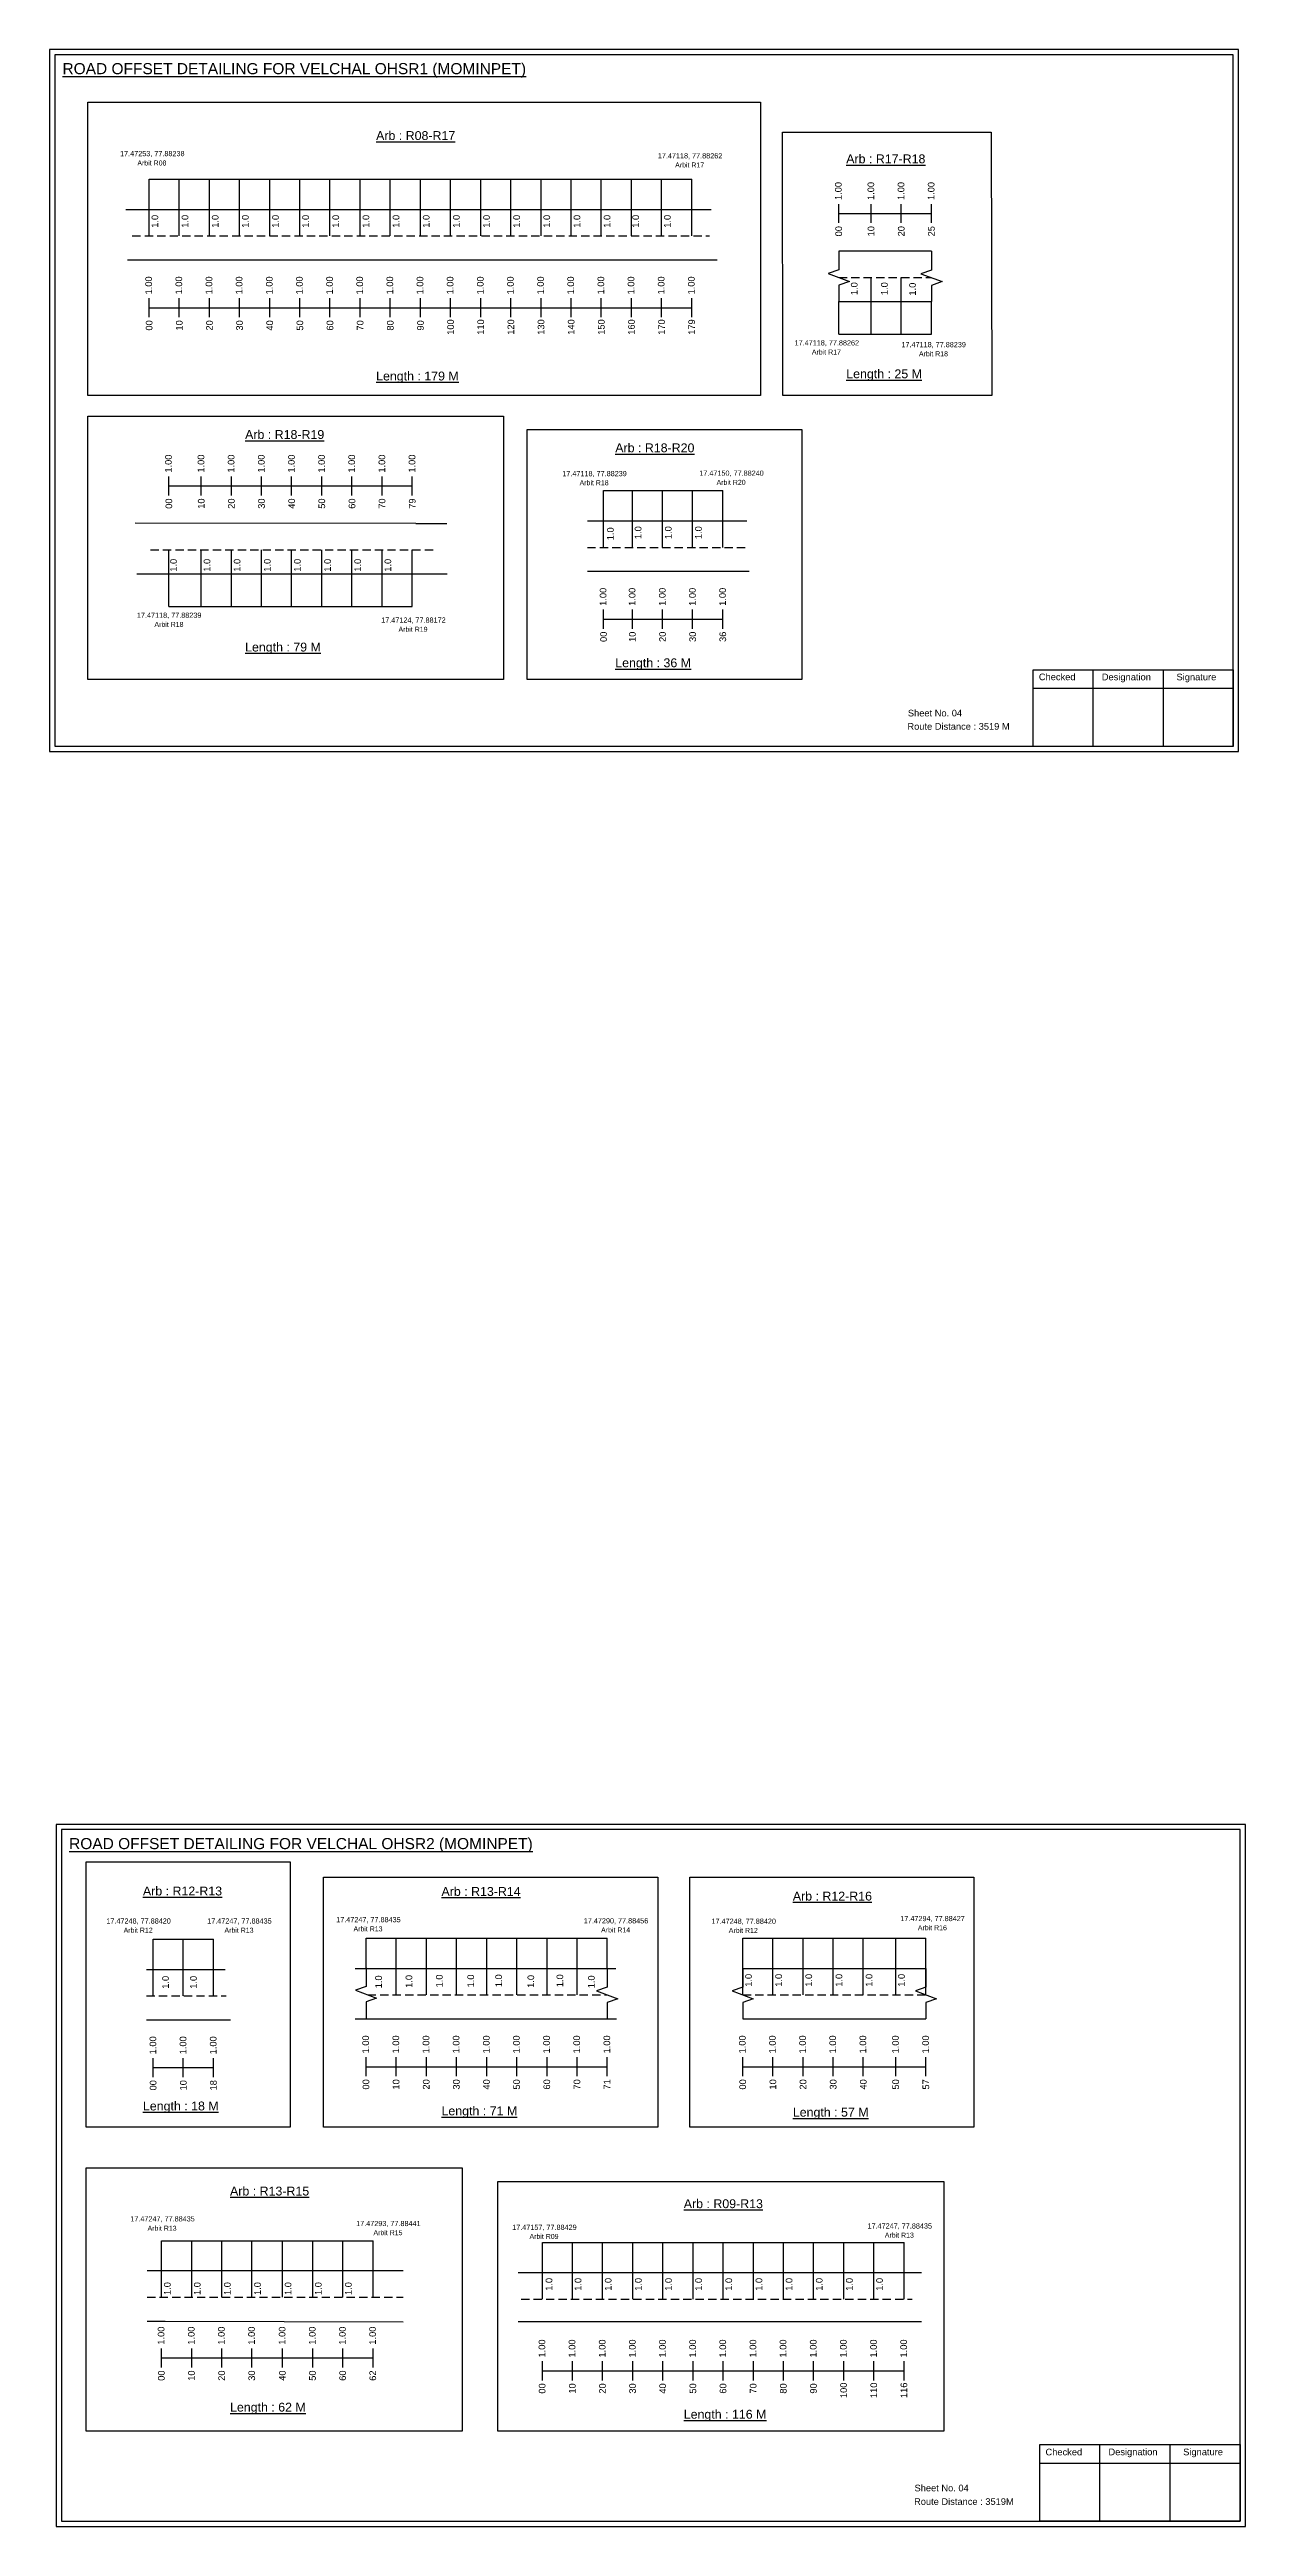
# Model space of a CAD drawing. Header units: inches. Extents: x 740 to 9019, y 644 to 1868.
# Drawn here: x 6480 to 7019, y 662 to 1780 of the extents above; entities that cross this region are included whole.
import ezdxf

# ---------------------------------------------------------------- set-up
doc = ezdxf.new("R2010")
doc.units = ezdxf.units.IN
doc.header["$MEASUREMENT"] = 0
doc.linetypes.add('DASHED2', pattern=[0.375, 0.25, -0.125])
doc.layers.add('PDF_Geometry', color=7, linetype='Continuous')
doc.layers.add('PDF_Text', color=5, linetype='Continuous')
doc.styles.add('PDF Arial', font='arial.ttf')
doc.styles.get("Standard").update_dxf_attribs({"font": 'arial.ttf'})

msp = doc.modelspace()

# ---------------------------------------------------------------- linework, layer by layer
for p, q in [((6524.9, 1696), (6524.9, 1721.6)), ((6538.5, 1696), (6538.5, 1721.6)), ((6552.1, 1696), (6552.1, 1721.6)), ((6565.7, 1696), (6565.7, 1721.6)), ((6579.3, 1696), (6579.3, 1721.6)), ((6592.9, 1696), (6592.9, 1721.6)), ((6606.5, 1696), (6606.5, 1721.6)), ((6620.1, 1696), (6620.1, 1721.6)), ((6633.7, 1696), (6633.7, 1721.6)), ((6647.3, 1696), (6647.3, 1721.6)), ((6660.9, 1696), (6660.9, 1721.6)), ((6674.5, 1696), (6674.5, 1721.6)), ((6688.1, 1696), (6688.1, 1721.6)), ((6701.7, 1696), (6701.7, 1721.6)), ((6715.3, 1696), (6715.3, 1721.6)), ((6728.9, 1696), (6728.9, 1721.6)), ((6742.5, 1696), (6742.5, 1721.6)), ((6756.1, 1696), (6756.1, 1721.6)), ((6769.7, 1696), (6769.7, 1721.6)), ((6514.4, 1707.9), (6778.4, 1707.9)), ((6877.8, 1689.1), (6836, 1689.1)), ((6515.1, 1685.2), (6781.1, 1685.2)), ((6850.6, 1651.7), (6850.6, 1677.3)), ((6864.2, 1651.7), (6864.2, 1677.3)), ((6836, 1666.5), (6861.6, 1666.5)), ((6836, 1651.7), (6836, 1666.5)), ((6861.6, 1666.5), (6877.8, 1666.5)), ((6877.8, 1651.7), (6877.8, 1666.5)), ((6729.9, 1555.5), (6729.9, 1581.1)), ((6742.9, 1555.5), (6742.9, 1581.1)), ((6756.5, 1555.5), (6756.5, 1581.1)), ((6770.1, 1555.5), (6770.1, 1581.1)), ((6783.7, 1555.5), (6783.7, 1581.1)), ((6645.2, 1566.2), (6518.6, 1566.4)), ((6645.2, 1566.2), (6659.2, 1566.2)), ((6722.6, 1567.4), (6794.6, 1567.4)), ((6533.8, 1528.8), (6533.8, 1554.3)), ((6548.4, 1528.8), (6548.4, 1554.3)), ((6562, 1528.8), (6562, 1554.3)), ((6575.6, 1528.8), (6575.6, 1554.3)), ((6589.2, 1528.8), (6589.2, 1554.3)), ((6602.8, 1528.8), (6602.8, 1554.3)), ((6616.4, 1528.8), (6616.4, 1554.3)), ((6630, 1528.8), (6630, 1554.3)), ((6643.6, 1528.8), (6643.6, 1554.3)), ((6519.3, 1543.5), (6645.2, 1543.5)), ((6645.2, 1543.5), (6659.4, 1543.5)), ((6722.6, 1544.7), (6795.6, 1544.7)), ((6622.8, 914.2), (6622.8, 927.9)), ((6636.4, 902.3), (6636.4, 927.9)), ((6650, 902.3), (6650, 927.9)), ((6663.6, 902.3), (6663.6, 927.9)), ((6677.2, 902.3), (6677.2, 927.9)), ((6690.8, 902.3), (6690.8, 927.9)), ((6704.4, 902.3), (6704.4, 927.9)), ((6718, 902.3), (6718, 927.9)), ((6731.6, 914.2), (6731.6, 927.9)), ((6792.7, 902.3), (6792.7, 927.9)), ((6806.3, 902.3), (6806.3, 927.9)), ((6819.9, 902.3), (6819.9, 927.9)), ((6833.5, 902.3), (6833.5, 927.9)), ((6847.1, 902.3), (6847.1, 927.9)), ((6861.7, 902.4), (6861.7, 927.9)), ((6875.3, 902.4), (6875.3, 927.9)), ((6526.7, 901.9), (6526.7, 927.5)), ((6540.3, 901.9), (6540.3, 927.5)), ((6553.9, 901.9), (6553.9, 927.5)), ((6523.7, 913.8), (6559.2, 913.8)), ((6617.8, 914.2), (6735.4, 914.3)), ((6792.7, 914.2), (6875.3, 914.2)), ((6523.7, 891.1), (6561.6, 891.1)), ((6617.9, 891.5), (6735.7, 891.5)), ((6792.7, 891.5), (6875.3, 891.5)), ((6530.5, 765.9), (6530.5, 791.4)), ((6544.1, 765.9), (6544.1, 791.4)), ((6557.7, 765.9), (6557.7, 791.4)), ((6571.3, 765.9), (6571.3, 791.4)), ((6585.1, 765.9), (6585.1, 791.4)), ((6598.7, 765.9), (6598.7, 791.4)), ((6612.3, 765.9), (6612.3, 791.4)), ((6625.9, 765.9), (6625.9, 791.4)), ((6702.3, 765.1), (6702.3, 790.6)), ((6715.9, 765.1), (6715.9, 790.6)), ((6729.5, 765.1), (6729.5, 790.6)), ((6743.1, 765.1), (6743.1, 790.6)), ((6756.7, 765.1), (6756.7, 790.6)), ((6770.3, 765.1), (6770.3, 790.6)), ((6783.9, 765.1), (6783.9, 790.6)), ((6797.5, 765.1), (6797.5, 790.6)), ((6811.1, 765.1), (6811.1, 790.6)), ((6824.7, 765.1), (6824.7, 790.6)), ((6838.3, 765.1), (6838.3, 790.6)), ((6851.9, 765.1), (6851.9, 790.6)), ((6865.5, 765.1), (6865.5, 790.6)), ((6639.5, 777.8), (6524, 777.8)), ((6691.4, 777), (6873.3, 777)), ((6524, 755.1), (6532.1, 755.1)), ((6532.1, 755.1), (6639.5, 754.8)), ((6873.3, 754.8), (6691.4, 754.8))]:
    msp.add_line(p, q)
at = {"color": 5}
for p, q in [((6524.9, 1721.6), (6769.7, 1721.6)), ((6836, 1651.7), (6877.8, 1651.7)), ((6729.9, 1581.1), (6783.7, 1581.1)), ((6533.8, 1528.8), (6643.6, 1528.8)), ((6622.8, 927.9), (6731.6, 927.9)), ((6792.7, 927.9), (6875.3, 927.9)), ((6526.7, 927.5), (6553.9, 927.5)), ((6530.5, 791.4), (6625.9, 791.4)), ((6702.3, 790.6), (6865.5, 790.6))]:
    msp.add_line(p, q, dxfattribs=at)
at = {"color": 217, "true_color": 0x93278f}
for p, q in [((6836, 1701.9), (6836, 1710.4)), ((6850.6, 1701.9), (6850.6, 1710.4)), ((6864.2, 1701.9), (6864.2, 1710.4)), ((6877.8, 1701.9), (6877.8, 1710.4)), ((6836, 1706.1), (6877.8, 1706.1)), ((6524.9, 1659.3), (6524.9, 1667.9)), ((6538.5, 1659.3), (6538.5, 1667.9)), ((6552.1, 1659.3), (6552.1, 1667.9)), ((6565.7, 1659.3), (6565.7, 1667.9)), ((6579.3, 1659.3), (6579.3, 1667.9)), ((6592.9, 1659.3), (6592.9, 1667.9)), ((6606.5, 1659.3), (6606.5, 1667.9)), ((6620.1, 1659.3), (6620.1, 1667.9)), ((6633.7, 1659.3), (6633.7, 1667.9)), ((6647.3, 1659.3), (6647.3, 1667.9)), ((6660.9, 1659.3), (6660.9, 1667.9)), ((6674.5, 1659.3), (6674.5, 1667.9)), ((6688.1, 1659.3), (6688.1, 1667.9)), ((6701.7, 1659.3), (6701.7, 1667.9)), ((6715.3, 1659.3), (6715.3, 1667.9)), ((6728.9, 1659.3), (6728.9, 1667.9)), ((6742.5, 1659.3), (6742.5, 1667.9)), ((6756.1, 1659.3), (6756.1, 1667.9)), ((6769.7, 1659.3), (6769.7, 1667.9)), ((6524.9, 1663.6), (6769.7, 1663.6)), ((6533.8, 1578.9), (6533.8, 1587.5)), ((6548.4, 1578.9), (6548.4, 1587.5)), ((6562, 1578.9), (6562, 1587.5)), ((6575.6, 1578.9), (6575.6, 1587.5)), ((6589.2, 1578.9), (6589.2, 1587.5)), ((6602.8, 1578.9), (6602.8, 1587.5)), ((6616.4, 1578.9), (6616.4, 1587.5)), ((6630, 1578.9), (6630, 1587.5)), ((6643.6, 1578.9), (6643.6, 1587.5)), ((6533.8, 1583.2), (6643.6, 1583.2)), ((6729.9, 1518.8), (6729.9, 1527.4)), ((6729.9, 1523.1), (6783.7, 1523.1)), ((6742.9, 1518.8), (6742.9, 1527.4)), ((6756.5, 1518.8), (6756.5, 1527.4)), ((6770.1, 1518.8), (6770.1, 1527.4)), ((6783.7, 1518.8), (6783.7, 1527.4)), ((6526.7, 865.2), (6526.7, 873.8)), ((6540.3, 865.2), (6540.3, 873.8)), ((6553.9, 865.2), (6553.9, 873.8)), ((6622.8, 865.7), (6622.8, 874.2)), ((6636.4, 865.7), (6636.4, 874.2)), ((6650, 865.7), (6650, 874.2)), ((6663.6, 865.7), (6663.6, 874.2)), ((6677.2, 865.7), (6677.2, 874.2)), ((6690.8, 865.7), (6690.8, 874.2)), ((6704.4, 865.7), (6704.4, 874.2)), ((6718, 865.7), (6718, 874.2)), ((6731.6, 865.7), (6731.6, 874.2)), ((6792.7, 865.7), (6792.7, 874.2)), ((6806.3, 865.7), (6806.3, 874.2)), ((6819.9, 865.7), (6819.9, 874.2)), ((6833.5, 865.7), (6833.5, 874.2)), ((6847.1, 865.7), (6847.1, 874.2)), ((6861.7, 865.7), (6861.7, 874.2)), ((6875.3, 865.7), (6875.3, 874.2)), ((6526.7, 869.5), (6553.9, 869.5)), ((6622.8, 869.9), (6731.6, 869.9)), ((6792.7, 869.9), (6875.3, 869.9)), ((6530.5, 734.2), (6530.5, 742.8)), ((6530.5, 738.5), (6625.9, 738.5)), ((6544.1, 734.2), (6544.1, 742.8)), ((6557.7, 734.2), (6557.7, 742.8)), ((6571.3, 734.2), (6571.3, 742.8)), ((6585.1, 734.2), (6585.1, 742.8)), ((6598.7, 734.2), (6598.7, 742.8)), ((6612.3, 734.2), (6612.3, 742.8)), ((6625.9, 734.2), (6625.9, 742.8)), ((6702.3, 728.4), (6702.3, 737)), ((6702.3, 732.7), (6865.5, 732.7)), ((6715.9, 728.4), (6715.9, 737)), ((6729.5, 728.4), (6729.5, 737)), ((6743.1, 728.4), (6743.1, 737)), ((6756.7, 728.4), (6756.7, 737)), ((6770.3, 728.4), (6770.3, 737)), ((6783.9, 728.4), (6783.9, 737)), ((6797.5, 728.4), (6797.5, 737)), ((6811.1, 728.4), (6811.1, 737)), ((6824.7, 728.4), (6824.7, 737)), ((6838.3, 728.4), (6838.3, 737)), ((6851.9, 728.4), (6851.9, 737)), ((6865.5, 728.4), (6865.5, 737))]:
    msp.add_line(p, q, dxfattribs=at)
at = {"linetype": 'DASHED2', "ltscale": 15}
for p, q in [((6517.3, 1696), (6777.7, 1696)), ((6836, 1677.3), (6877.8, 1677.3)), ((6525.5, 1554.3), (6654.2, 1554.3)), ((6722.6, 1555.5), (6795.1, 1555.5)), ((6523.7, 901.9), (6559.6, 901.9)), ((6623.5, 902.3), (6731.6, 902.3)), ((6792.7, 902.4), (6875.3, 902.4)), ((6524, 765.9), (6639.5, 765.9)), ((6692.7, 765.1), (6869.1, 765.1))]:
    msp.add_line(p, q, dxfattribs=at)
for points in [[(6497.2, 1756.4), (6800.7, 1756.4), (6800.7, 1624), (6497.2, 1624)], [(6810.6, 1742.9), (6904.8, 1742.9), (6905.1, 1624), (6810.8, 1624)], [(6497.2, 1614.7), (6684.8, 1614.7), (6684.8, 1495.9), (6497.2, 1495.9)], [(6695.5, 1608.6), (6819.3, 1608.6), (6819.3, 1495.9), (6695.5, 1495.9)], [(6496.5, 962.3), (6588.5, 962.3), (6588.5, 842.7), (6496.5, 842.7)], [(6603.5, 955.4), (6754.4, 955.4), (6754.4, 842.7), (6603.5, 842.7)], [(6768.8, 955.4), (6896.9, 955.4), (6896.9, 842.7), (6768.8, 842.7)], [(6496.5, 824.3), (6666.1, 824.3), (6666.1, 705.4), (6496.5, 705.4)], [(6682.2, 818.1), (6883.4, 818.1), (6883.4, 705.4), (6682.2, 705.4)]]:
    msp.add_lwpolyline(points, close=True)
at = {"linetype": 'Continuous'}
for points in [[(6836, 1689.1), (6836, 1680.7), (6831.3, 1679), (6840.8, 1675.5), (6836, 1673.8), (6836, 1666.5)], [(6877.8, 1689.1), (6877.8, 1680.6), (6873.1, 1678.9), (6882.6, 1675.4), (6877.8, 1673.7), (6877.8, 1666.4)], [(6622.8, 914.5), (6622.8, 906.1), (6618, 904.4), (6627.5, 900.9), (6622.8, 899.2), (6622.8, 891.8)], [(6731.6, 914.2), (6731.6, 905.8), (6726.8, 904.1), (6736.3, 900.6), (6731.6, 898.9), (6731.6, 891.5)], [(6792.7, 914.2), (6792.7, 905.8), (6787.9, 904.1), (6797.4, 900.6), (6792.7, 898.9), (6792.7, 891.5)], [(6875.3, 914.2), (6875.3, 905.8), (6870.6, 904.1), (6880.1, 900.6), (6875.3, 898.9), (6875.3, 891.5)]]:
    msp.add_lwpolyline(points, dxfattribs=at)
at = {"layer": 'PDF_Geometry'}
for points in [[(6480, 1780.1), (6480, 1463.4), (7016.4, 1463.4), (7016.4, 1780.1)], [(6482.3, 1777.8), (6482.3, 1465.8), (7014, 1465.8), (7014, 1777.8)], [(6483, 979.2), (6483, 662.5), (7019.5, 662.5), (7019.5, 979.2)], [(6485.4, 976.9), (6485.4, 664.9), (7017.1, 664.9), (7017.1, 976.9)]]:
    msp.add_lwpolyline(points, close=True, dxfattribs=at)
at = {"layer": 'PDF_Geometry', "color": 242, "true_color": 0xcc1f26}
for points in [[(7014, 1465.7), (6923.7, 1465.7), (6923.7, 1500.3), (7014, 1500.3)], [(7017.1, 664.8), (6926.7, 664.8), (6926.7, 699.4), (7017.1, 699.4)]]:
    msp.add_lwpolyline(points, close=True, dxfattribs=at)
for points in [[(6950.7, 1500.3), (6950.7, 1465.7)], [(6982.4, 1500.3), (6982.4, 1465.7)], [(6923.7, 1492), (7014, 1492)], [(6953.7, 699.4), (6953.7, 664.8)], [(6985.4, 699.4), (6985.4, 664.8)], [(6926.7, 691), (7017.1, 691)]]:
    msp.add_lwpolyline(points, dxfattribs=at)

# ---------------------------------------------------------------- texts
at = {"color": 242, "true_color": 0xcd2027}
for s, height, p in [('%%UROAD OFFSET DETAILING FOR VELCHAL OHSR1 (MOMINPET)', 5, (6485.8, 1769)), ('%%UArb : R08-R17', 4, (6627.3, 1739.3)), ('%%UArb : R17-R18', 4, (6839.4, 1728.8)), ('%%ULength : 179 M', 4, (6627.3, 1630.8)), ('%%ULength : 25 M', 4, (6839.4, 1631.8)), ('%%UArb : R18-R19', 4, (6568.2, 1604.4)), ('%%UArb : R18-R20', 4, (6735.2, 1598.4)), ('%%ULength : 79 M', 4, (6568.2, 1508.5)), ('%%ULength : 36 M', 4, (6735.2, 1501.4)), ('%%UROAD OFFSET DETAILING FOR VELCHAL OHSR2 (MOMINPET)', 5, (6488.8, 968.1)), ('%%UArb : R12-R13', 4, (6522.1, 947.2)), ('%%UArb : R13-R14', 4, (6656.8, 947)), ('%%UArb : R12-R16', 4, (6815.3, 944.9)), ('%%ULength : 18 M', 4, (6522.1, 850.2)), ('%%ULength : 71 M', 4, (6656.8, 848)), ('%%ULength : 57 M', 4, (6815.3, 847.4)), ('%%UArb : R13-R15', 4, (6561.4, 811.8)), ('%%UArb : R09-R13', 4, (6766.1, 806.1)), ('%%ULength : 62 M', 4, (6561.4, 714.3)), ('%%ULength : 116 M', 4, (6766.1, 711.1))]:
    msp.add_text(s, height=height, dxfattribs=at).set_placement(p)
at = {"color": 5}
for s, height, p in [('17.47253, 77.88238', 2.34, (6511.8, 1732)), ('17.47118, 77.88262', 2.34, (6754.4, 1731)), ('Arbit R08', 2.25, (6519.6, 1727.8)), ('Arbit R17', 2.25, (6762.2, 1726.9)), ('17.47118, 77.88262', 2.34, (6816.1, 1646.6)), ('Arbit R17', 2.25, (6823.9, 1642.5)), ('17.47118, 77.88239', 2.34, (6864.3, 1645.8)), ('Arbit R18', 2.25, (6872.2, 1641.7)), ('17.47118, 77.88239', 2.34, (6711.3, 1587.6)), ('17.47150, 77.88240', 2.34, (6773.1, 1587.8)), ('Arbit R18', 2.25, (6719.1, 1583.5)), ('Arbit R20', 2.25, (6780.9, 1583.7)), ('17.47118, 77.88239', 2.34, (6519.4, 1523.7)), ('Arbit R18', 2.25, (6527.3, 1519.6)), ('17.47124, 77.88172', 2.34, (6629.6, 1521.5)), ('Arbit R19', 2.25, (6637.4, 1517.4)), ('17.47248, 77.88420', 2.34, (6505.6, 934.5)), ('Arbit R12', 2.25, (6513.4, 930.4)), ('17.47247, 77.88435', 2.34, (6551.1, 934.5)), ('Arbit R13', 2.25, (6558.9, 930.4)), ('17.47247, 77.88435', 2.34, (6609.3, 935.1)), ('Arbit R13', 2.25, (6617.1, 931)), ('17.47290, 77.88456', 2.34, (6721, 934.6)), ('Arbit R14', 2.25, (6728.8, 930.5)), ('17.47248, 77.88420', 2.34, (6778.6, 934.4)), ('Arbit R12', 2.25, (6786.4, 930.3)), ('17.47294, 77.88427', 2.34, (6863.8, 935.6)), ('Arbit R16', 2.25, (6871.7, 931.5)), ('17.47247, 77.88435', 2.34, (6516.4, 800.1)), ('Arbit R13', 2.25, (6524.2, 795.9)), ('17.47293, 77.88441', 2.34, (6618.3, 798)), ('Arbit R15', 2.25, (6626.1, 793.9)), ('17.47157, 77.88429', 2.34, (6688.7, 796.3)), ('Arbit R09', 2.25, (6696.5, 792.2)), ('17.47247, 77.88435', 2.34, (6849, 796.9)), ('Arbit R13', 2.25, (6856.8, 792.8))]:
    msp.add_text(s, height=height, dxfattribs=at).set_placement(p)
at = {"color": 217, "true_color": 0x93278f}
for s, p in [('1.00', (6837.3, 1712.2)), ('1.00', (6852, 1712.2)), ('1.00', (6865.6, 1712.2)), ('1.00', (6879.2, 1712.2)), ('00', (6837.5, 1695.8)), ('10', (6852.1, 1695.8)), ('20', (6865.7, 1695.8)), ('25', (6879.3, 1695.8)), ('1.00', (6526.2, 1669.6)), ('1.00', (6539.8, 1669.6)), ('1.00', (6553.4, 1669.6)), ('1.00', (6567, 1669.6)), ('1.00', (6580.6, 1669.6)), ('1.00', (6594.2, 1669.6)), ('1.00', (6607.8, 1669.6)), ('1.00', (6621.4, 1669.6)), ('1.00', (6635, 1669.6)), ('1.00', (6648.6, 1669.6)), ('1.00', (6662.2, 1669.6)), ('1.00', (6675.8, 1669.6)), ('1.00', (6689.4, 1669.6)), ('1.00', (6703, 1669.6)), ('1.00', (6716.6, 1669.6)), ('1.00', (6730.2, 1669.6)), ('1.00', (6743.8, 1669.6)), ('1.00', (6757.4, 1669.6)), ('1.00', (6771, 1669.6)), ('00', (6526.4, 1653.3)), ('10', (6540, 1653.3)), ('20', (6553.6, 1653.3)), ('30', (6567.2, 1653.3)), ('40', (6580.8, 1653.3)), ('50', (6594.4, 1653.3)), ('60', (6608, 1653.3)), ('70', (6621.6, 1653.3)), ('80', (6635.2, 1653.3)), ('90', (6648.8, 1653.3)), ('100', (6662.4, 1651.4)), ('110', (6676, 1651.4)), ('120', (6689.6, 1651.4)), ('130', (6703.2, 1651.4)), ('140', (6716.8, 1651.4)), ('150', (6730.4, 1651.4)), ('160', (6744, 1651.4)), ('170', (6757.6, 1651.4)), ('179', (6771.2, 1651.4)), ('1.00', (6535.1, 1589.2)), ('1.00', (6549.8, 1589.2)), ('1.00', (6563.4, 1589.2)), ('1.00', (6577, 1589.2)), ('1.00', (6590.6, 1589.2)), ('1.00', (6604.2, 1589.2)), ('1.00', (6617.8, 1589.2)), ('1.00', (6631.4, 1589.2)), ('1.00', (6645, 1589.2)), ('00', (6535.3, 1572.9)), ('10', (6549.9, 1572.9)), ('20', (6563.5, 1572.9)), ('30', (6577.1, 1572.9)), ('40', (6590.7, 1572.9)), ('50', (6604.3, 1572.9)), ('60', (6617.9, 1572.9)), ('70', (6631.5, 1572.9)), ('79', (6645.1, 1572.9)), ('1.00', (6731.2, 1529.1)), ('1.00', (6744.3, 1529.1)), ('1.00', (6757.9, 1529.1)), ('1.00', (6771.5, 1529.1)), ('1.00', (6785.1, 1529.1)), ('00', (6731.4, 1512.8)), ('10', (6744.4, 1512.8)), ('20', (6758, 1512.8)), ('30', (6771.6, 1512.8)), ('36', (6785.2, 1512.8)), ('1.00', (6528.1, 875.5)), ('1.00', (6541.7, 875.5)), ('1.00', (6555.3, 875.5)), ('1.00', (6624.1, 875.9)), ('1.00', (6637.7, 875.9)), ('1.00', (6651.3, 875.9)), ('1.00', (6664.9, 875.9)), ('1.00', (6678.5, 875.9)), ('1.00', (6692.1, 875.9)), ('1.00', (6705.7, 875.9)), ('1.00', (6719.3, 875.9)), ('1.00', (6732.9, 875.9)), ('1.00', (6794, 875.9)), ('1.00', (6807.6, 875.9)), ('1.00', (6821.2, 875.9)), ('1.00', (6834.8, 875.9)), ('1.00', (6848.4, 875.9)), ('1.00', (6863.1, 875.9)), ('1.00', (6876.7, 875.9)), ('00', (6528.2, 859.2)), ('10', (6541.8, 859.2)), ('18', (6555.4, 859.2)), ('00', (6624.2, 859.6)), ('10', (6637.8, 859.6)), ('20', (6651.4, 859.6)), ('30', (6665, 859.6)), ('40', (6678.6, 859.6)), ('50', (6692.2, 859.6)), ('60', (6705.8, 859.6)), ('70', (6719.4, 859.6)), ('71', (6733, 859.6)), ('00', (6794.2, 859.6)), ('10', (6807.8, 859.6)), ('20', (6821.4, 859.6)), ('30', (6835, 859.6)), ('40', (6848.6, 859.6)), ('50', (6863.2, 859.6)), ('57', (6876.8, 859.6)), ('1.00', (6531.8, 744.5)), ('1.00', (6545.4, 744.5)), ('1.00', (6559, 744.5)), ('1.00', (6572.6, 744.5)), ('1.00', (6586.4, 744.5)), ('1.00', (6600, 744.5)), ('1.00', (6613.6, 744.5)), ('1.00', (6627.2, 744.5)), ('1.00', (6703.6, 738.7)), ('1.00', (6717.2, 738.7)), ('1.00', (6730.8, 738.7)), ('1.00', (6744.4, 738.7)), ('1.00', (6758, 738.7)), ('1.00', (6771.6, 738.7)), ('1.00', (6785.2, 738.7)), ('1.00', (6798.8, 738.7)), ('1.00', (6812.4, 738.7)), ('1.00', (6826, 738.7)), ('1.00', (6839.6, 738.7)), ('1.00', (6853.2, 738.7)), ('1.00', (6866.8, 738.7)), ('00', (6531.9, 728.2)), ('10', (6545.5, 728.2)), ('20', (6559.1, 728.2)), ('30', (6572.7, 728.2)), ('40', (6586.5, 728.2)), ('50', (6600.1, 728.2)), ('60', (6613.7, 728.2)), ('62', (6627.3, 728.2)), ('00', (6703.7, 722.4)), ('10', (6717.3, 722.4)), ('20', (6730.9, 722.4)), ('30', (6744.5, 722.4)), ('40', (6758.1, 722.4)), ('50', (6771.7, 722.4)), ('60', (6785.3, 722.4)), ('70', (6798.9, 722.4)), ('80', (6812.5, 722.4)), ('90', (6826.1, 722.4)), ('100', (6839.7, 720.4)), ('110', (6853.3, 720.4)), ('116', (6866.9, 720.4))]:
    msp.add_text(s, height=3, rotation=90, dxfattribs=at).set_placement(p)
for p in [(6529, 1699.7), (6542.6, 1699.7), (6556.2, 1699.7), (6569.8, 1699.7), (6583.4, 1699.7), (6597, 1699.7), (6610.6, 1699.7), (6624.2, 1699.7), (6637.8, 1699.7), (6651.4, 1699.7), (6665, 1699.7), (6678.6, 1699.7), (6692.2, 1699.7), (6705.8, 1699.7), (6719.4, 1699.7), (6733, 1699.7), (6745.9, 1699.7), (6760.2, 1699.7), (6844.5, 1669.3), (6858.1, 1669.3), (6870.8, 1669.1), (6747, 1559.2), (6760.6, 1559.2), (6774.2, 1559.2), (6734.5, 1558.7), (6537.4, 1544.5), (6552.5, 1544.5), (6566.1, 1544.5), (6579.7, 1544.5), (6593.3, 1544.5), (6606.9, 1544.5), (6620.5, 1544.5), (6634.1, 1544.5), (6533.8, 905.1), (6546.4, 905.1), (6629.9, 905.3), (6643.6, 905.5), (6657.3, 905.7), (6671.5, 905.7), (6684.1, 905.8), (6698.6, 905.5), (6711.7, 905.8), (6725.9, 905.3), (6796.8, 906), (6810.4, 906), (6824, 906), (6837.6, 906), (6851.2, 906), (6865.8, 906), (6534.6, 766.9), (6548.1, 766.9), (6561.7, 766.9), (6575.3, 766.9), (6589.1, 766.9), (6602.7, 766.9), (6616.3, 766.9), (6706.8, 768.8), (6719.9, 768.8), (6733.5, 768.8), (6747.1, 768.8), (6760.7, 768.8), (6774.3, 768.8), (6787.9, 768.8), (6801.5, 768.8), (6815.1, 768.8), (6828.7, 768.8), (6842.3, 768.8), (6855.9, 768.8)]:
    msp.add_text('1.0', height=3, rotation=90).set_placement(p)
for s, p in [('Route Distance : 3519 M', (6867, 1473.2)), ('Sheet No. 04', (6867.2, 1479.2)), ('Sheet No. 04', (6870.2, 678.3)), ('Route Distance : 3519M', (6870, 672.2))]:
    msp.add_text(s, height=3).set_placement(p)
at = {"layer": 'PDF_Text', "color": 7, "attachment_point": 7, "style": 'PDF Arial'}
for s, insert, char_height in [('Checked', (6926.3, 1495.5), 3), ('Designation', (6954.7, 1494.6), 3.001), ('Signature', (6988.4, 1494.6), 3), ('Checked', (6929.3, 694.5), 3), ('Designation', (6957.7, 693.7), 3.001), ('Signature', (6991.4, 693.7), 3)]:
    msp.add_mtext(s, dxfattribs=dict(at, insert=insert, char_height=char_height))

doc.saveas('drawing.dxf')
